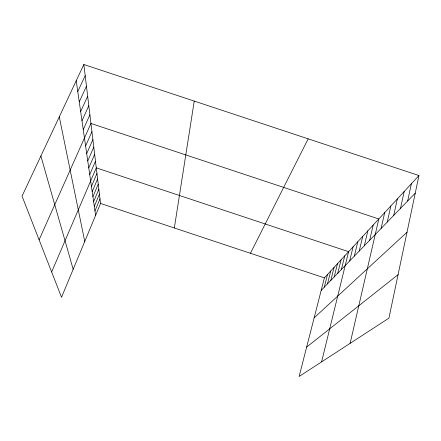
<?xml version="1.0" encoding="UTF-8"?>
<svg xmlns="http://www.w3.org/2000/svg" width="441" height="441" viewBox="0 0 441 441"><rect width="100%" height="100%" fill="white"/><g stroke="black" fill="none" stroke-linecap="round" stroke-linejoin="round"><path stroke-width="0.66" d="M174.333 227.975L194.238 101.083M418.95 175.546L388.923 318.137L299.119 376.493L324.394 277.863L418.95 175.546L83.851 64.507L22.05 196.124L61.531 297.306L100.554 203.45L83.851 64.507M407.677 200.98L411.37 183.748M400.505 208.389L404.182 191.521M393.703 215.423L397.363 198.908M387.237 222.104L390.875 205.925M381.09 228.46L384.701 212.606M350.121 343.352L378.819 218.973L90.94 123.447L39.1 239.816M369.646 240.29L373.202 225.048M364.31 245.802L367.838 230.847M359.211 251.072L362.711 236.398M354.338 256.116L357.805 241.707M349.669 260.94L353.109 246.795M321.577 361.901L348.599 251.668L96.276 167.856L51.647 271.981M341.395 269.495L344.768 255.813M337.729 273.282L341.075 259.81M334.19 276.942L337.508 263.668M330.772 280.476L334.063 267.395M324.273 287.19L327.509 274.489M327.47 283.888L330.733 271M94.958 210.941L100.002 198.863M94.302 206.366L99.429 194.123M93.619 201.636L98.845 189.228M92.913 196.741L98.233 184.162M92.186 191.675L97.604 178.914M91.43 186.427L96.948 173.484M89.727 174.581L95.477 161.23M88.762 167.894L94.65 154.322M87.759 160.915L93.779 147.112M86.706 153.622L92.875 139.577M85.609 145.988L91.926 131.699M83.25 129.615L89.898 114.803M81.982 120.817L88.806 105.735M80.653 111.567L87.665 96.21M79.253 101.838L86.458 86.188M77.776 91.585L85.19 75.637M250.438 253.277L308.171 138.838M321.186 290.382L415.24 193.158M314.152 317.818L407.01 232.242M306.655 347.078L398.08 274.671M100.554 203.45L324.394 277.863M40.886 156.009L73.167 269.313M59.276 116.843L84.744 241.47M76.216 80.769L95.598 215.362"/></g></svg>
